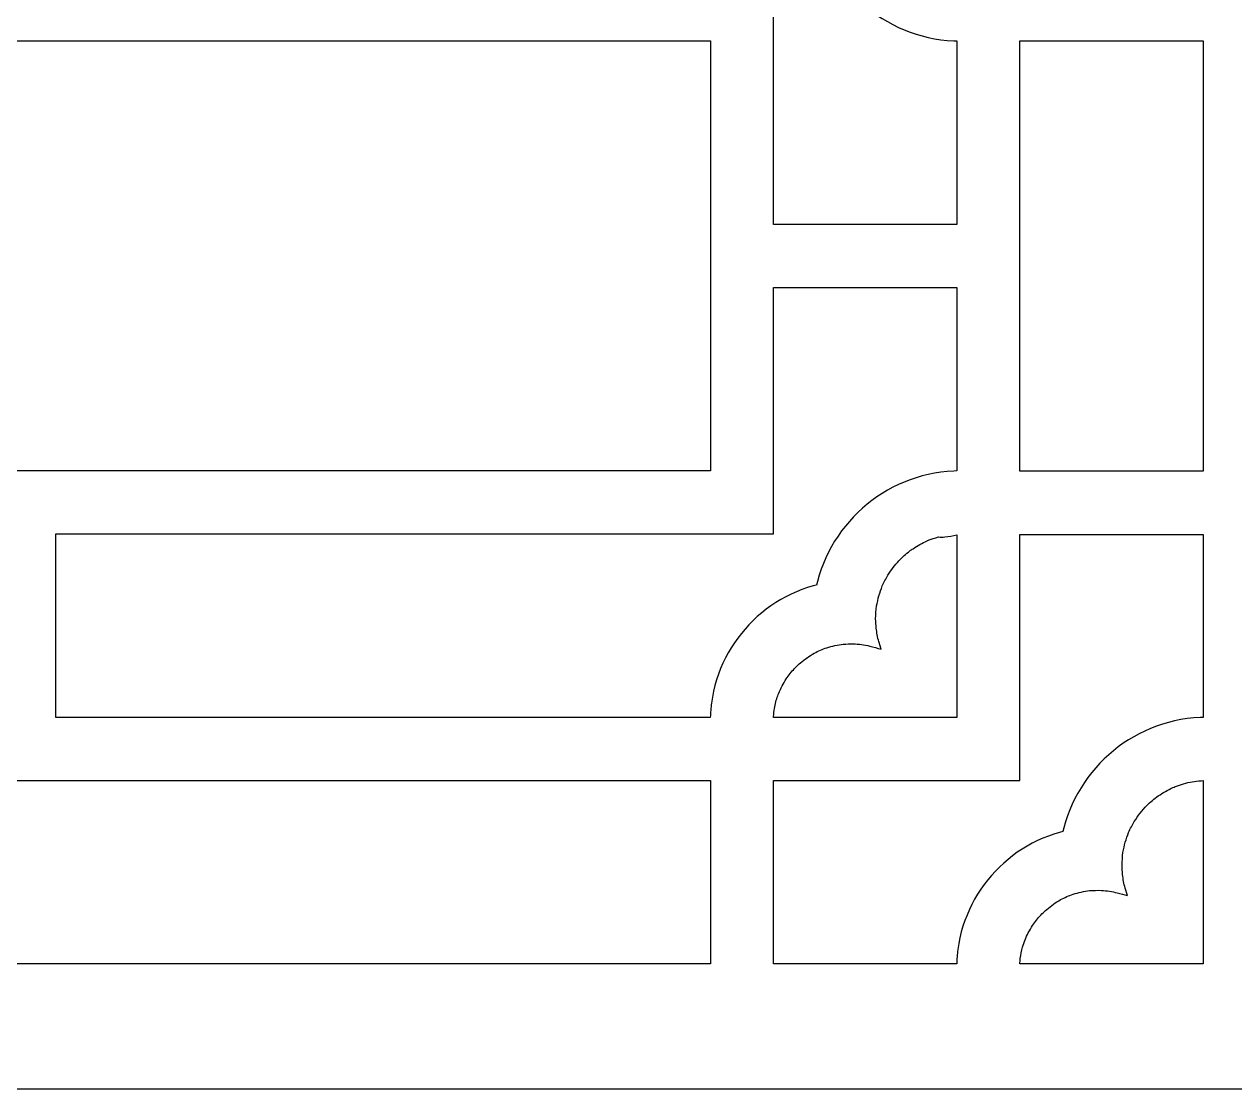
# Model space of a CAD drawing. Header units: centimetres. Extents: x -27 to -1.5, y 3.4 to 9.
# Drawn here: x -14.249 to -10.196, y 3.427 to 6.989 of the extents above; entities that cross this region are included whole.
import ezdxf

# ---------------------------------------------------------------- set-up
doc = ezdxf.new("R2010")
doc.units = ezdxf.units.CM
doc.header["$MEASUREMENT"] = 0
doc.layers.add('layer 1', color=7, linetype='Continuous')

msp = doc.modelspace()

# ---------------------------------------------------------------- linework, layer by layer
at = {"layer": 'layer 1', "color": 250}
for points, knots in [([(-26.99913, 3.42708), (-26.99913, 3.42708), (-26.99913, 9.00076), (-26.99913, 9.00076), (-26.99913, 9.00076), (-26.99913, 9.00076), (-1.49953, 9.00076), (-1.49953, 9.00076), (-1.49953, 9.00076), (-1.49953, 9.00076), (-1.49953, 3.42708), (-1.49953, 3.42708), (-1.49953, 3.42708), (-1.49953, 3.42708), (-26.99913, 3.42708), (-26.99913, 3.42708)], [0, 0, 0, 0, 0.2, 0.2, 0.2, 0.2, 0.4, 0.4, 0.4, 0.4, 0.6, 0.6, 0.6, 0.6, 1, 1, 1, 1]), ([(-11.4113, 7.03212), (-11.4113, 7.03212), (-11.42756, 7.04486), (-11.42756, 7.04486), (-11.42756, 7.04486), (-11.42756, 7.04486), (-11.44327, 7.05826), (-11.44327, 7.05826), (-11.44327, 7.05826), (-11.44327, 7.05826), (-11.45842, 7.07229), (-11.45842, 7.07229), (-11.45842, 7.07229), (-11.45842, 7.07229), (-11.47297, 7.08693), (-11.47297, 7.08693), (-11.47297, 7.08693), (-11.47297, 7.08693), (-11.4869, 7.10217), (-11.4869, 7.10217), (-11.4869, 7.10217), (-11.4869, 7.10217), (-11.5002, 7.11797), (-11.5002, 7.11797), (-11.5002, 7.11797), (-11.5002, 7.11797), (-11.51285, 7.13432), (-11.51285, 7.13432), (-11.51285, 7.13432), (-11.51285, 7.13432), (-11.52482, 7.1512), (-11.52482, 7.1512), (-11.52482, 7.1512), (-11.52482, 7.1512), (-11.53609, 7.16859), (-11.53609, 7.16859), (-11.53609, 7.16859), (-11.53609, 7.16859), (-11.54665, 7.18647), (-11.54665, 7.18647), (-11.54665, 7.18647), (-11.54665, 7.18647), (-11.55647, 7.20481), (-11.55647, 7.20481), (-11.55647, 7.20481), (-11.55647, 7.20481), (-11.56554, 7.22361), (-11.56554, 7.22361), (-11.56554, 7.22361), (-11.56554, 7.22361), (-11.57382, 7.24283), (-11.57382, 7.24283), (-11.57382, 7.24283), (-11.57382, 7.24283), (-11.5813, 7.26245), (-11.5813, 7.26245), (-11.5813, 7.26245), (-11.5813, 7.26245), (-11.58797, 7.28247), (-11.58797, 7.28247), (-11.58797, 7.28247), (-11.58797, 7.28247), (-11.59379, 7.30284), (-11.59379, 7.30284), (-11.59379, 7.30284), (-11.59379, 7.30284), (-11.59674, 7.31513), (-11.59674, 7.31513), (-11.59674, 7.31513), (-11.59674, 7.31513), (-11.60771, 7.31796), (-11.60771, 7.31796), (-11.60771, 7.31796), (-11.60771, 7.31796), (-11.62675, 7.32374), (-11.62675, 7.32374), (-11.62675, 7.32374), (-11.62675, 7.32374), (-11.64545, 7.3303), (-11.64545, 7.3303), (-11.64545, 7.3303), (-11.64545, 7.3303), (-11.66377, 7.3376), (-11.66377, 7.3376), (-11.66377, 7.3376), (-11.66377, 7.3376), (-11.68172, 7.34566), (-11.68172, 7.34566), (-11.68172, 7.34566), (-11.68172, 7.34566), (-11.69926, 7.35441), (-11.69926, 7.35441), (-11.69926, 7.35441), (-11.69926, 7.35441), (-11.71638, 7.36387), (-11.71638, 7.36387), (-11.71638, 7.36387), (-11.71638, 7.36387), (-11.73306, 7.37401), (-11.73306, 7.37401), (-11.73306, 7.37401), (-11.73306, 7.37401), (-11.74929, 7.3848), (-11.74929, 7.3848), (-11.74929, 7.3848), (-11.74929, 7.3848), (-11.76503, 7.39623), (-11.76503, 7.39623), (-11.76503, 7.39623), (-11.76503, 7.39623), (-11.78028, 7.40829), (-11.78028, 7.40829), (-11.78028, 7.40829), (-11.78028, 7.40829), (-11.79501, 7.42095), (-11.79501, 7.42095), (-11.79501, 7.42095), (-11.79501, 7.42095), (-11.80922, 7.4342), (-11.80922, 7.4342), (-11.80922, 7.4342), (-11.80922, 7.4342), (-11.82287, 7.448), (-11.82287, 7.448), (-11.82287, 7.448), (-11.82287, 7.448), (-11.83595, 7.46236), (-11.83595, 7.46236), (-11.83595, 7.46236), (-11.83595, 7.46236), (-11.84843, 7.47724), (-11.84843, 7.47724), (-11.84843, 7.47724), (-11.84843, 7.47724), (-11.86031, 7.49263), (-11.86031, 7.49263), (-11.86031, 7.49263), (-11.86031, 7.49263), (-11.87157, 7.50851), (-11.87157, 7.50851), (-11.87157, 7.50851), (-11.87157, 7.50851), (-11.88218, 7.52487), (-11.88218, 7.52487), (-11.88218, 7.52487), (-11.88218, 7.52487), (-11.89212, 7.54167), (-11.89212, 7.54167), (-11.89212, 7.54167), (-11.89212, 7.54167), (-11.90138, 7.55892), (-11.90138, 7.55892), (-11.90138, 7.55892), (-11.90138, 7.55892), (-11.90994, 7.57658), (-11.90994, 7.57658), (-11.90994, 7.57658), (-11.90994, 7.57658), (-11.91777, 7.59464), (-11.91777, 7.59464), (-11.91777, 7.59464), (-11.91777, 7.59464), (-11.92487, 7.61307), (-11.92487, 7.61307), (-11.92487, 7.61307), (-11.92487, 7.61307), (-11.93121, 7.63186), (-11.93121, 7.63186), (-11.93121, 7.63186), (-11.93121, 7.63186), (-11.93676, 7.65099), (-11.93676, 7.65099), (-11.93676, 7.65099), (-11.93676, 7.65099), (-11.94152, 7.67045), (-11.94152, 7.67045), (-11.94152, 7.67045), (-11.94152, 7.67045), (-11.94546, 7.6902), (-11.94546, 7.6902), (-11.94546, 7.6902), (-11.94546, 7.6902), (-11.94857, 7.71023), (-11.94857, 7.71023), (-11.94857, 7.71023), (-11.95034, 7.72614), (-11.95199, 7.74193), (-11.95236, 7.75796), (-11.95236, 7.75796), (-11.95236, 7.75796), (-14.14381, 7.75796), (-14.14381, 7.75796), (-14.14381, 7.75796), (-14.14381, 7.75796), (-14.14381, 7.14424), (-14.14381, 7.14424), (-14.14381, 7.14424), (-14.14381, 7.14424), (-11.74051, 7.14424), (-11.74051, 7.14424), (-11.74051, 7.14424), (-11.74051, 7.14424), (-11.74051, 6.31946), (-11.74051, 6.31946), (-11.74051, 6.31946), (-11.74051, 6.31946), (-11.12681, 6.31946), (-11.12681, 6.31946), (-11.12681, 6.31946), (-11.12681, 6.31946), (-11.12681, 6.93343), (-11.12681, 6.93343), (-11.12681, 6.93343), (-11.12681, 6.93343), (-11.13701, 6.93366), (-11.13701, 6.93366), (-11.13701, 6.93366), (-11.13701, 6.93366), (-11.15885, 6.93511), (-11.15885, 6.93511), (-11.15885, 6.93511), (-11.15885, 6.93511), (-11.18043, 6.9375), (-11.18043, 6.9375), (-11.18043, 6.9375), (-11.18043, 6.9375), (-11.20172, 6.94081), (-11.20172, 6.94081), (-11.20172, 6.94081), (-11.20172, 6.94081), (-11.22272, 6.94502), (-11.22272, 6.94502), (-11.22272, 6.94502), (-11.22272, 6.94502), (-11.24338, 6.95012), (-11.24338, 6.95012), (-11.24338, 6.95012), (-11.24338, 6.95012), (-11.2637, 6.95607), (-11.2637, 6.95607), (-11.2637, 6.95607), (-11.2637, 6.95607), (-11.28365, 6.96286), (-11.28365, 6.96286), (-11.28365, 6.96286), (-11.28365, 6.96286), (-11.30322, 6.97047), (-11.30322, 6.97047), (-11.30322, 6.97047), (-11.30322, 6.97047), (-11.32238, 6.97887), (-11.32238, 6.97887), (-11.32238, 6.97887), (-11.32238, 6.97887), (-11.3411, 6.98806), (-11.3411, 6.98806), (-11.3411, 6.98806), (-11.3411, 6.98806), (-11.35938, 6.99799), (-11.35938, 6.99799), (-11.35938, 6.99799), (-11.35938, 6.99799), (-11.37718, 7.00866), (-11.37718, 7.00866), (-11.37718, 7.00866), (-11.37718, 7.00866), (-11.39449, 7.02004), (-11.39449, 7.02004), (-11.39449, 7.02004), (-11.39449, 7.02004), (-11.4113, 7.03212), (-11.4113, 7.03212)], [0, 0, 0, 0, 0.0144928, 0.0144928, 0.0144928, 0.0144928, 0.0289855, 0.0289855, 0.0289855, 0.0289855, 0.0434783, 0.0434783, 0.0434783, 0.0434783, 0.057971, 0.057971, 0.057971, 0.057971, 0.0724638, 0.0724638, 0.0724638, 0.0724638, 0.0869565, 0.0869565, 0.0869565, 0.0869565, 0.1014493, 0.1014493, 0.1014493, 0.1014493, 0.115942, 0.115942, 0.115942, 0.115942, 0.1304348, 0.1304348, 0.1304348, 0.1304348, 0.1449275, 0.1449275, 0.1449275, 0.1449275, 0.1594203, 0.1594203, 0.1594203, 0.1594203, 0.173913, 0.173913, 0.173913, 0.173913, 0.1884058, 0.1884058, 0.1884058, 0.1884058, 0.2028986, 0.2028986, 0.2028986, 0.2028986, 0.2173913, 0.2173913, 0.2173913, 0.2173913, 0.2318841, 0.2318841, 0.2318841, 0.2318841, 0.2463768, 0.2463768, 0.2463768, 0.2463768, 0.2608696, 0.2608696, 0.2608696, 0.2608696, 0.2753623, 0.2753623, 0.2753623, 0.2753623, 0.2898551, 0.2898551, 0.2898551, 0.2898551, 0.3043478, 0.3043478, 0.3043478, 0.3043478, 0.3188406, 0.3188406, 0.3188406, 0.3188406, 0.3333333, 0.3333333, 0.3333333, 0.3333333, 0.3478261, 0.3478261, 0.3478261, 0.3478261, 0.3623188, 0.3623188, 0.3623188, 0.3623188, 0.3768116, 0.3768116, 0.3768116, 0.3768116, 0.3913043, 0.3913043, 0.3913043, 0.3913043, 0.4057971, 0.4057971, 0.4057971, 0.4057971, 0.4202899, 0.4202899, 0.4202899, 0.4202899, 0.4347826, 0.4347826, 0.4347826, 0.4347826, 0.4492754, 0.4492754, 0.4492754, 0.4492754, 0.4637681, 0.4637681, 0.4637681, 0.4637681, 0.4782609, 0.4782609, 0.4782609, 0.4782609, 0.4927536, 0.4927536, 0.4927536, 0.4927536, 0.5072464, 0.5072464, 0.5072464, 0.5072464, 0.5217391, 0.5217391, 0.5217391, 0.5217391, 0.5362319, 0.5362319, 0.5362319, 0.5362319, 0.5507246, 0.5507246, 0.5507246, 0.5507246, 0.5652174, 0.5652174, 0.5652174, 0.5652174, 0.5797101, 0.5797101, 0.5797101, 0.5797101, 0.5942029, 0.5942029, 0.5942029, 0.5942029, 0.6086957, 0.6086957, 0.6086957, 0.6086957, 0.6231884, 0.6231884, 0.6231884, 0.6231884, 0.6376812, 0.6376812, 0.6376812, 0.6376812, 0.6521739, 0.6521739, 0.6521739, 0.6521739, 0.6666667, 0.6666667, 0.6666667, 0.6666667, 0.6811594, 0.6811594, 0.6811594, 0.6811594, 0.6956522, 0.6956522, 0.6956522, 0.6956522, 0.7101449, 0.7101449, 0.7101449, 0.7101449, 0.7246377, 0.7246377, 0.7246377, 0.7246377, 0.7391304, 0.7391304, 0.7391304, 0.7391304, 0.7536232, 0.7536232, 0.7536232, 0.7536232, 0.7681159, 0.7681159, 0.7681159, 0.7681159, 0.7826087, 0.7826087, 0.7826087, 0.7826087, 0.7971014, 0.7971014, 0.7971014, 0.7971014, 0.8115942, 0.8115942, 0.8115942, 0.8115942, 0.826087, 0.826087, 0.826087, 0.826087, 0.8405797, 0.8405797, 0.8405797, 0.8405797, 0.8550725, 0.8550725, 0.8550725, 0.8550725, 0.8695652, 0.8695652, 0.8695652, 0.8695652, 0.884058, 0.884058, 0.884058, 0.884058, 0.8985507, 0.8985507, 0.8985507, 0.8985507, 0.9130435, 0.9130435, 0.9130435, 0.9130435, 0.9275362, 0.9275362, 0.9275362, 0.9275362, 0.942029, 0.942029, 0.942029, 0.942029, 0.9565217, 0.9565217, 0.9565217, 0.9565217, 0.9710145, 0.9710145, 0.9710145, 0.9710145, 1, 1, 1, 1]), ([(-16.54712, 6.93317), (-16.54712, 6.93317), (-16.54712, 5.49468), (-16.54712, 5.49468), (-16.54712, 5.49468), (-16.54712, 5.49468), (-11.95159, 5.49468), (-11.95159, 5.49468), (-11.95159, 5.49468), (-11.95159, 5.49468), (-11.95159, 6.93317), (-11.95159, 6.93317), (-11.95159, 6.93317), (-11.95159, 6.93317), (-16.54712, 6.93317), (-16.54712, 6.93317)], [0, 0, 0, 0, 0.2, 0.2, 0.2, 0.2, 0.4, 0.4, 0.4, 0.4, 0.6, 0.6, 0.6, 0.6, 1, 1, 1, 1]), ([(-10.30202, 5.49339), (-10.30202, 5.49339), (-10.30202, 6.93355), (-10.30202, 6.93355), (-10.30202, 6.93355), (-10.30202, 6.93355), (-10.91573, 6.93355), (-10.91573, 6.93355), (-10.91573, 6.93355), (-10.91573, 6.93355), (-10.91573, 5.49339), (-10.91573, 5.49339), (-10.91573, 5.49339), (-10.91573, 5.49339), (-10.30202, 5.49339), (-10.30202, 5.49339)], [0, 0, 0, 0, 0.2, 0.2, 0.2, 0.2, 0.4, 0.4, 0.4, 0.4, 0.6, 0.6, 0.6, 0.6, 1, 1, 1, 1]), ([(-11.90994, 4.85127), (-11.90994, 4.85127), (-11.90138, 4.86893), (-11.90138, 4.86893), (-11.90138, 4.86893), (-11.90138, 4.86893), (-11.89212, 4.88618), (-11.89212, 4.88618), (-11.89212, 4.88618), (-11.89212, 4.88618), (-11.88218, 4.90299), (-11.88218, 4.90299), (-11.88218, 4.90299), (-11.88218, 4.90299), (-11.87157, 4.91934), (-11.87157, 4.91934), (-11.87157, 4.91934), (-11.87157, 4.91934), (-11.86031, 4.93522), (-11.86031, 4.93522), (-11.86031, 4.93522), (-11.86031, 4.93522), (-11.84843, 4.95061), (-11.84843, 4.95061), (-11.84843, 4.95061), (-11.84843, 4.95061), (-11.83595, 4.96549), (-11.83595, 4.96549), (-11.83595, 4.96549), (-11.83595, 4.96549), (-11.82287, 4.97985), (-11.82287, 4.97985), (-11.82287, 4.97985), (-11.82287, 4.97985), (-11.80922, 4.99366), (-11.80922, 4.99366), (-11.80922, 4.99366), (-11.80922, 4.99366), (-11.79501, 5.0069), (-11.79501, 5.0069), (-11.79501, 5.0069), (-11.79501, 5.0069), (-11.78028, 5.01956), (-11.78028, 5.01956), (-11.78028, 5.01956), (-11.78028, 5.01956), (-11.76503, 5.03162), (-11.76503, 5.03162), (-11.76503, 5.03162), (-11.76503, 5.03162), (-11.74929, 5.04306), (-11.74929, 5.04306), (-11.74929, 5.04306), (-11.74929, 5.04306), (-11.73306, 5.05385), (-11.73306, 5.05385), (-11.73306, 5.05385), (-11.73306, 5.05385), (-11.71638, 5.06398), (-11.71638, 5.06398), (-11.71638, 5.06398), (-11.71638, 5.06398), (-11.69926, 5.07344), (-11.69926, 5.07344), (-11.69926, 5.07344), (-11.69926, 5.07344), (-11.68172, 5.0822), (-11.68172, 5.0822), (-11.68172, 5.0822), (-11.68172, 5.0822), (-11.66377, 5.09024), (-11.66377, 5.09024), (-11.66377, 5.09024), (-11.66377, 5.09024), (-11.64545, 5.09755), (-11.64545, 5.09755), (-11.64545, 5.09755), (-11.64545, 5.09755), (-11.62675, 5.10411), (-11.62675, 5.10411), (-11.62675, 5.10411), (-11.62675, 5.10411), (-11.60771, 5.10989), (-11.60771, 5.10989), (-11.60771, 5.10989), (-11.60771, 5.10989), (-11.59674, 5.11271), (-11.59674, 5.11271), (-11.59674, 5.11271), (-11.59674, 5.11271), (-11.59379, 5.12501), (-11.59379, 5.12501), (-11.59379, 5.12501), (-11.59379, 5.12501), (-11.58797, 5.14538), (-11.58797, 5.14538), (-11.58797, 5.14538), (-11.58797, 5.14538), (-11.5813, 5.1654), (-11.5813, 5.1654), (-11.5813, 5.1654), (-11.5813, 5.1654), (-11.57382, 5.18502), (-11.57382, 5.18502), (-11.57382, 5.18502), (-11.57382, 5.18502), (-11.56554, 5.20424), (-11.56554, 5.20424), (-11.56554, 5.20424), (-11.56554, 5.20424), (-11.55647, 5.22304), (-11.55647, 5.22304), (-11.55647, 5.22304), (-11.55647, 5.22304), (-11.54665, 5.24139), (-11.54665, 5.24139), (-11.54665, 5.24139), (-11.54665, 5.24139), (-11.53609, 5.25926), (-11.53609, 5.25926), (-11.53609, 5.25926), (-11.53609, 5.25926), (-11.52482, 5.27665), (-11.52482, 5.27665), (-11.52482, 5.27665), (-11.52482, 5.27665), (-11.51285, 5.29353), (-11.51285, 5.29353), (-11.51285, 5.29353), (-11.51285, 5.29353), (-11.5002, 5.30988), (-11.5002, 5.30988), (-11.5002, 5.30988), (-11.5002, 5.30988), (-11.4869, 5.32569), (-11.4869, 5.32569), (-11.4869, 5.32569), (-11.4869, 5.32569), (-11.47297, 5.34092), (-11.47297, 5.34092), (-11.47297, 5.34092), (-11.47297, 5.34092), (-11.45842, 5.35556), (-11.45842, 5.35556), (-11.45842, 5.35556), (-11.45842, 5.35556), (-11.44327, 5.36959), (-11.44327, 5.36959), (-11.44327, 5.36959), (-11.44327, 5.36959), (-11.42756, 5.38299), (-11.42756, 5.38299), (-11.42756, 5.38299), (-11.42756, 5.38299), (-11.4113, 5.39574), (-11.4113, 5.39574), (-11.4113, 5.39574), (-11.4113, 5.39574), (-11.39449, 5.40781), (-11.39449, 5.40781), (-11.39449, 5.40781), (-11.39449, 5.40781), (-11.37718, 5.4192), (-11.37718, 5.4192), (-11.37718, 5.4192), (-11.37718, 5.4192), (-11.35938, 5.42986), (-11.35938, 5.42986), (-11.35938, 5.42986), (-11.35938, 5.42986), (-11.3411, 5.4398), (-11.3411, 5.4398), (-11.3411, 5.4398), (-11.3411, 5.4398), (-11.32238, 5.44898), (-11.32238, 5.44898), (-11.32238, 5.44898), (-11.32238, 5.44898), (-11.30322, 5.45738), (-11.30322, 5.45738), (-11.30322, 5.45738), (-11.30322, 5.45738), (-11.28365, 5.46499), (-11.28365, 5.46499), (-11.28365, 5.46499), (-11.28365, 5.46499), (-11.2637, 5.47178), (-11.2637, 5.47178), (-11.2637, 5.47178), (-11.2637, 5.47178), (-11.24338, 5.47773), (-11.24338, 5.47773), (-11.24338, 5.47773), (-11.24338, 5.47773), (-11.22272, 5.48283), (-11.22272, 5.48283), (-11.22272, 5.48283), (-11.22272, 5.48283), (-11.20172, 5.48704), (-11.20172, 5.48704), (-11.20172, 5.48704), (-11.20172, 5.48704), (-11.18043, 5.49035), (-11.18043, 5.49035), (-11.18043, 5.49035), (-11.18043, 5.49035), (-11.15885, 5.49274), (-11.15885, 5.49274), (-11.15885, 5.49274), (-11.15885, 5.49274), (-11.13701, 5.4942), (-11.13701, 5.4942), (-11.13701, 5.4942), (-11.13701, 5.4942), (-11.12681, 5.49442), (-11.12681, 5.49442), (-11.12681, 5.49442), (-11.12681, 5.49442), (-11.12681, 6.10839), (-11.12681, 6.10839), (-11.12681, 6.10839), (-11.12681, 6.10839), (-11.74051, 6.10839), (-11.74051, 6.10839), (-11.74051, 6.10839), (-11.74051, 6.10839), (-11.74051, 5.2836), (-11.74051, 5.2836), (-11.74051, 5.2836), (-11.74051, 5.2836), (-14.14381, 5.2836), (-14.14381, 5.2836), (-14.14381, 5.2836), (-14.14381, 5.2836), (-14.14381, 4.66989), (-14.14381, 4.66989), (-14.14381, 4.66989), (-14.14381, 4.66989), (-11.95236, 4.66989), (-11.95236, 4.66989), (-11.95236, 4.66989), (-11.95199, 4.68592), (-11.95034, 4.70171), (-11.94857, 4.71762), (-11.94857, 4.71762), (-11.94857, 4.71762), (-11.94546, 4.73765), (-11.94546, 4.73765), (-11.94546, 4.73765), (-11.94546, 4.73765), (-11.94152, 4.7574), (-11.94152, 4.7574), (-11.94152, 4.7574), (-11.94152, 4.7574), (-11.93676, 4.77686), (-11.93676, 4.77686), (-11.93676, 4.77686), (-11.93676, 4.77686), (-11.93121, 4.79599), (-11.93121, 4.79599), (-11.93121, 4.79599), (-11.93121, 4.79599), (-11.92487, 4.81478), (-11.92487, 4.81478), (-11.92487, 4.81478), (-11.92487, 4.81478), (-11.91777, 4.83322), (-11.91777, 4.83322), (-11.91777, 4.83322), (-11.91777, 4.83322), (-11.90994, 4.85127), (-11.90994, 4.85127)], [0, 0, 0, 0, 0.0144928, 0.0144928, 0.0144928, 0.0144928, 0.0289855, 0.0289855, 0.0289855, 0.0289855, 0.0434783, 0.0434783, 0.0434783, 0.0434783, 0.057971, 0.057971, 0.057971, 0.057971, 0.0724638, 0.0724638, 0.0724638, 0.0724638, 0.0869565, 0.0869565, 0.0869565, 0.0869565, 0.1014493, 0.1014493, 0.1014493, 0.1014493, 0.115942, 0.115942, 0.115942, 0.115942, 0.1304348, 0.1304348, 0.1304348, 0.1304348, 0.1449275, 0.1449275, 0.1449275, 0.1449275, 0.1594203, 0.1594203, 0.1594203, 0.1594203, 0.173913, 0.173913, 0.173913, 0.173913, 0.1884058, 0.1884058, 0.1884058, 0.1884058, 0.2028986, 0.2028986, 0.2028986, 0.2028986, 0.2173913, 0.2173913, 0.2173913, 0.2173913, 0.2318841, 0.2318841, 0.2318841, 0.2318841, 0.2463768, 0.2463768, 0.2463768, 0.2463768, 0.2608696, 0.2608696, 0.2608696, 0.2608696, 0.2753623, 0.2753623, 0.2753623, 0.2753623, 0.2898551, 0.2898551, 0.2898551, 0.2898551, 0.3043478, 0.3043478, 0.3043478, 0.3043478, 0.3188406, 0.3188406, 0.3188406, 0.3188406, 0.3333333, 0.3333333, 0.3333333, 0.3333333, 0.3478261, 0.3478261, 0.3478261, 0.3478261, 0.3623188, 0.3623188, 0.3623188, 0.3623188, 0.3768116, 0.3768116, 0.3768116, 0.3768116, 0.3913043, 0.3913043, 0.3913043, 0.3913043, 0.4057971, 0.4057971, 0.4057971, 0.4057971, 0.4202899, 0.4202899, 0.4202899, 0.4202899, 0.4347826, 0.4347826, 0.4347826, 0.4347826, 0.4492754, 0.4492754, 0.4492754, 0.4492754, 0.4637681, 0.4637681, 0.4637681, 0.4637681, 0.4782609, 0.4782609, 0.4782609, 0.4782609, 0.4927536, 0.4927536, 0.4927536, 0.4927536, 0.5072464, 0.5072464, 0.5072464, 0.5072464, 0.5217391, 0.5217391, 0.5217391, 0.5217391, 0.5362319, 0.5362319, 0.5362319, 0.5362319, 0.5507246, 0.5507246, 0.5507246, 0.5507246, 0.5652174, 0.5652174, 0.5652174, 0.5652174, 0.5797101, 0.5797101, 0.5797101, 0.5797101, 0.5942029, 0.5942029, 0.5942029, 0.5942029, 0.6086957, 0.6086957, 0.6086957, 0.6086957, 0.6231884, 0.6231884, 0.6231884, 0.6231884, 0.6376812, 0.6376812, 0.6376812, 0.6376812, 0.6521739, 0.6521739, 0.6521739, 0.6521739, 0.6666667, 0.6666667, 0.6666667, 0.6666667, 0.6811594, 0.6811594, 0.6811594, 0.6811594, 0.6956522, 0.6956522, 0.6956522, 0.6956522, 0.7101449, 0.7101449, 0.7101449, 0.7101449, 0.7246377, 0.7246377, 0.7246377, 0.7246377, 0.7391304, 0.7391304, 0.7391304, 0.7391304, 0.7536232, 0.7536232, 0.7536232, 0.7536232, 0.7681159, 0.7681159, 0.7681159, 0.7681159, 0.7826087, 0.7826087, 0.7826087, 0.7826087, 0.7971014, 0.7971014, 0.7971014, 0.7971014, 0.8115942, 0.8115942, 0.8115942, 0.8115942, 0.826087, 0.826087, 0.826087, 0.826087, 0.8405797, 0.8405797, 0.8405797, 0.8405797, 0.8550725, 0.8550725, 0.8550725, 0.8550725, 0.8695652, 0.8695652, 0.8695652, 0.8695652, 0.884058, 0.884058, 0.884058, 0.884058, 0.8985507, 0.8985507, 0.8985507, 0.8985507, 0.9130435, 0.9130435, 0.9130435, 0.9130435, 0.9275362, 0.9275362, 0.9275362, 0.9275362, 0.942029, 0.942029, 0.942029, 0.942029, 0.9565217, 0.9565217, 0.9565217, 0.9565217, 0.9710145, 0.9710145, 0.9710145, 0.9710145, 1, 1, 1, 1]), ([(-11.22663, 5.2605), (-11.24299, 5.2529), (-11.25858, 5.2443), (-11.27365, 5.23439), (-11.27365, 5.23439), (-11.27724, 5.23202), (-11.28078, 5.22958), (-11.28428, 5.22709), (-11.28428, 5.22709), (-11.29723, 5.21687), (-11.31008, 5.20606), (-11.32122, 5.19389), (-11.32122, 5.19389), (-11.33475, 5.17901), (-11.34685, 5.16317), (-11.35775, 5.14627), (-11.35775, 5.14627), (-11.36459, 5.13434), (-11.37086, 5.12214), (-11.37656, 5.10962), (-11.37656, 5.10962), (-11.38511, 5.08792), (-11.39138, 5.06578), (-11.39554, 5.04283), (-11.39554, 5.04283), (-11.39736, 5.02852), (-11.39845, 5.0141), (-11.39882, 4.99968), (-11.39882, 4.99968), (-11.39853, 4.98923), (-11.39785, 4.97885), (-11.39671, 4.96845), (-11.39671, 4.96845), (-11.39498, 4.95337), (-11.39259, 4.93781), (-11.38821, 4.92324), (-11.38821, 4.92324), (-11.38821, 4.92324), (-11.38064, 4.89823), (-11.38064, 4.89823), (-11.38064, 4.89823), (-11.39326, 4.90172), (-11.40587, 4.90544), (-11.41861, 4.90846), (-11.41861, 4.90846), (-11.43682, 4.91265), (-11.45581, 4.91578), (-11.4745, 4.91598), (-11.4745, 4.91598), (-11.48547, 4.91602), (-11.49637, 4.91565), (-11.5073, 4.91484), (-11.5073, 4.91484), (-11.52602, 4.91241), (-11.54425, 4.9085), (-11.56226, 4.90289), (-11.56226, 4.90289), (-11.5768, 4.8983), (-11.59082, 4.8917), (-11.60438, 4.88477), (-11.60438, 4.88477), (-11.62082, 4.87521), (-11.63616, 4.86456), (-11.65063, 4.85219), (-11.65063, 4.85219), (-11.66177, 4.84247), (-11.67205, 4.83207), (-11.68177, 4.82092), (-11.68177, 4.82092), (-11.68177, 4.82092), (-11.69816, 4.79878), (-11.69816, 4.79878), (-11.69816, 4.79878), (-11.70789, 4.78328), (-11.71626, 4.76732), (-11.72319, 4.75038), (-11.72319, 4.75038), (-11.72557, 4.74447), (-11.72779, 4.73851), (-11.72986, 4.73246), (-11.72986, 4.73246), (-11.73399, 4.71788), (-11.73773, 4.7028), (-11.73939, 4.68771), (-11.73939, 4.68771), (-11.74, 4.68179), (-11.7405, 4.67585), (-11.7408, 4.66989), (-11.7408, 4.66989), (-11.7408, 4.66989), (-11.12681, 4.66989), (-11.12681, 4.66989), (-11.12681, 4.66989), (-11.12681, 4.66989), (-11.12681, 5.281), (-11.12681, 5.281), (-11.12681, 5.281), (-11.14023, 5.27804), (-11.15338, 5.27469), (-11.16711, 5.27344), (-11.16711, 5.27344), (-11.17423, 5.27293), (-11.18108, 5.273), (-11.18816, 5.27388), (-11.18816, 5.27388), (-11.2006, 5.27021), (-11.21283, 5.26603), (-11.22489, 5.26128), (-11.22489, 5.26128), (-11.22489, 5.26128), (-11.22663, 5.2605), (-11.22663, 5.2605)], [0, 0, 0, 0, 0.0344828, 0.0344828, 0.0344828, 0.0344828, 0.0689655, 0.0689655, 0.0689655, 0.0689655, 0.1034483, 0.1034483, 0.1034483, 0.1034483, 0.137931, 0.137931, 0.137931, 0.137931, 0.1724138, 0.1724138, 0.1724138, 0.1724138, 0.2068966, 0.2068966, 0.2068966, 0.2068966, 0.2413793, 0.2413793, 0.2413793, 0.2413793, 0.2758621, 0.2758621, 0.2758621, 0.2758621, 0.3103448, 0.3103448, 0.3103448, 0.3103448, 0.3448276, 0.3448276, 0.3448276, 0.3448276, 0.3793103, 0.3793103, 0.3793103, 0.3793103, 0.4137931, 0.4137931, 0.4137931, 0.4137931, 0.4482759, 0.4482759, 0.4482759, 0.4482759, 0.4827586, 0.4827586, 0.4827586, 0.4827586, 0.5172414, 0.5172414, 0.5172414, 0.5172414, 0.5517241, 0.5517241, 0.5517241, 0.5517241, 0.5862069, 0.5862069, 0.5862069, 0.5862069, 0.6206897, 0.6206897, 0.6206897, 0.6206897, 0.6551724, 0.6551724, 0.6551724, 0.6551724, 0.6896552, 0.6896552, 0.6896552, 0.6896552, 0.7241379, 0.7241379, 0.7241379, 0.7241379, 0.7586207, 0.7586207, 0.7586207, 0.7586207, 0.7931034, 0.7931034, 0.7931034, 0.7931034, 0.8275862, 0.8275862, 0.8275862, 0.8275862, 0.862069, 0.862069, 0.862069, 0.862069, 0.8965517, 0.8965517, 0.8965517, 0.8965517, 0.9310345, 0.9310345, 0.9310345, 0.9310345, 1, 1, 1, 1]), ([(-11.08515, 4.02649), (-11.08515, 4.02649), (-11.07659, 4.04415), (-11.07659, 4.04415), (-11.07659, 4.04415), (-11.07659, 4.04415), (-11.06734, 4.06139), (-11.06734, 4.06139), (-11.06734, 4.06139), (-11.06734, 4.06139), (-11.05739, 4.0782), (-11.05739, 4.0782), (-11.05739, 4.0782), (-11.05739, 4.0782), (-11.04678, 4.09456), (-11.04678, 4.09456), (-11.04678, 4.09456), (-11.04678, 4.09456), (-11.03553, 4.11044), (-11.03553, 4.11044), (-11.03553, 4.11044), (-11.03553, 4.11044), (-11.02365, 4.12583), (-11.02365, 4.12583), (-11.02365, 4.12583), (-11.02365, 4.12583), (-11.01116, 4.14071), (-11.01116, 4.14071), (-11.01116, 4.14071), (-11.01116, 4.14071), (-10.99808, 4.15507), (-10.99808, 4.15507), (-10.99808, 4.15507), (-10.99808, 4.15507), (-10.98443, 4.16888), (-10.98443, 4.16888), (-10.98443, 4.16888), (-10.98443, 4.16888), (-10.97023, 4.18212), (-10.97023, 4.18212), (-10.97023, 4.18212), (-10.97023, 4.18212), (-10.9555, 4.19478), (-10.9555, 4.19478), (-10.9555, 4.19478), (-10.9555, 4.19478), (-10.94025, 4.20684), (-10.94025, 4.20684), (-10.94025, 4.20684), (-10.94025, 4.20684), (-10.9245, 4.21827), (-10.9245, 4.21827), (-10.9245, 4.21827), (-10.9245, 4.21827), (-10.90828, 4.22906), (-10.90828, 4.22906), (-10.90828, 4.22906), (-10.90828, 4.22906), (-10.8916, 4.2392), (-10.8916, 4.2392), (-10.8916, 4.2392), (-10.8916, 4.2392), (-10.87448, 4.24865), (-10.87448, 4.24865), (-10.87448, 4.24865), (-10.87448, 4.24865), (-10.85693, 4.25741), (-10.85693, 4.25741), (-10.85693, 4.25741), (-10.85693, 4.25741), (-10.83899, 4.26546), (-10.83899, 4.26546), (-10.83899, 4.26546), (-10.83899, 4.26546), (-10.82066, 4.27277), (-10.82066, 4.27277), (-10.82066, 4.27277), (-10.82066, 4.27277), (-10.80197, 4.27932), (-10.80197, 4.27932), (-10.80197, 4.27932), (-10.80197, 4.27932), (-10.78293, 4.28511), (-10.78293, 4.28511), (-10.78293, 4.28511), (-10.78293, 4.28511), (-10.77195, 4.28793), (-10.77195, 4.28793), (-10.77195, 4.28793), (-10.77195, 4.28793), (-10.76901, 4.30022), (-10.76901, 4.30022), (-10.76901, 4.30022), (-10.76901, 4.30022), (-10.76319, 4.3206), (-10.76319, 4.3206), (-10.76319, 4.3206), (-10.76319, 4.3206), (-10.75652, 4.34061), (-10.75652, 4.34061), (-10.75652, 4.34061), (-10.75652, 4.34061), (-10.74904, 4.36024), (-10.74904, 4.36024), (-10.74904, 4.36024), (-10.74904, 4.36024), (-10.74075, 4.37946), (-10.74075, 4.37946), (-10.74075, 4.37946), (-10.74075, 4.37946), (-10.73169, 4.39825), (-10.73169, 4.39825), (-10.73169, 4.39825), (-10.73169, 4.39825), (-10.72187, 4.4166), (-10.72187, 4.4166), (-10.72187, 4.4166), (-10.72187, 4.4166), (-10.71131, 4.43448), (-10.71131, 4.43448), (-10.71131, 4.43448), (-10.71131, 4.43448), (-10.70004, 4.45186), (-10.70004, 4.45186), (-10.70004, 4.45186), (-10.70004, 4.45186), (-10.68806, 4.46875), (-10.68806, 4.46875), (-10.68806, 4.46875), (-10.68806, 4.46875), (-10.67542, 4.4851), (-10.67542, 4.4851), (-10.67542, 4.4851), (-10.67542, 4.4851), (-10.66212, 4.5009), (-10.66212, 4.5009), (-10.66212, 4.5009), (-10.66212, 4.5009), (-10.64819, 4.51613), (-10.64819, 4.51613), (-10.64819, 4.51613), (-10.64819, 4.51613), (-10.63364, 4.53078), (-10.63364, 4.53078), (-10.63364, 4.53078), (-10.63364, 4.53078), (-10.61849, 4.5448), (-10.61849, 4.5448), (-10.61849, 4.5448), (-10.61849, 4.5448), (-10.60278, 4.5582), (-10.60278, 4.5582), (-10.60278, 4.5582), (-10.60278, 4.5582), (-10.58651, 4.57095), (-10.58651, 4.57095), (-10.58651, 4.57095), (-10.58651, 4.57095), (-10.56971, 4.58302), (-10.56971, 4.58302), (-10.56971, 4.58302), (-10.56971, 4.58302), (-10.5524, 4.59441), (-10.5524, 4.59441), (-10.5524, 4.59441), (-10.5524, 4.59441), (-10.53459, 4.60508), (-10.53459, 4.60508), (-10.53459, 4.60508), (-10.53459, 4.60508), (-10.51632, 4.61502), (-10.51632, 4.61502), (-10.51632, 4.61502), (-10.51632, 4.61502), (-10.49759, 4.6242), (-10.49759, 4.6242), (-10.49759, 4.6242), (-10.49759, 4.6242), (-10.47843, 4.6326), (-10.47843, 4.6326), (-10.47843, 4.6326), (-10.47843, 4.6326), (-10.45887, 4.6402), (-10.45887, 4.6402), (-10.45887, 4.6402), (-10.45887, 4.6402), (-10.43892, 4.647), (-10.43892, 4.647), (-10.43892, 4.647), (-10.43892, 4.647), (-10.4186, 4.65295), (-10.4186, 4.65295), (-10.4186, 4.65295), (-10.4186, 4.65295), (-10.39793, 4.65804), (-10.39793, 4.65804), (-10.39793, 4.65804), (-10.39793, 4.65804), (-10.37693, 4.66226), (-10.37693, 4.66226), (-10.37693, 4.66226), (-10.37693, 4.66226), (-10.35564, 4.66557), (-10.35564, 4.66557), (-10.35564, 4.66557), (-10.35564, 4.66557), (-10.33406, 4.66796), (-10.33406, 4.66796), (-10.33406, 4.66796), (-10.33406, 4.66796), (-10.31222, 4.66941), (-10.31222, 4.66941), (-10.31222, 4.66941), (-10.31222, 4.66941), (-10.30202, 4.66964), (-10.30202, 4.66964), (-10.30202, 4.66964), (-10.30202, 4.66964), (-10.30202, 5.28232), (-10.30202, 5.28232), (-10.30202, 5.28232), (-10.30202, 5.28232), (-10.91573, 5.28232), (-10.91573, 5.28232), (-10.91573, 5.28232), (-10.91573, 5.28232), (-10.91573, 4.45882), (-10.91573, 4.45882), (-10.91573, 4.45882), (-10.91573, 4.45882), (-11.74078, 4.45882), (-11.74078, 4.45882), (-11.74078, 4.45882), (-11.74078, 4.45882), (-11.74078, 3.84511), (-11.74078, 3.84511), (-11.74078, 3.84511), (-11.74078, 3.84511), (-11.12758, 3.84511), (-11.12758, 3.84511), (-11.12758, 3.84511), (-11.12721, 3.86113), (-11.12555, 3.87693), (-11.12378, 3.89283), (-11.12378, 3.89283), (-11.12378, 3.89283), (-11.12068, 3.91287), (-11.12068, 3.91287), (-11.12068, 3.91287), (-11.12068, 3.91287), (-11.11674, 3.93262), (-11.11674, 3.93262), (-11.11674, 3.93262), (-11.11674, 3.93262), (-11.11198, 3.95207), (-11.11198, 3.95207), (-11.11198, 3.95207), (-11.11198, 3.95207), (-11.10642, 3.97121), (-11.10642, 3.97121), (-11.10642, 3.97121), (-11.10642, 3.97121), (-11.10008, 3.99), (-11.10008, 3.99), (-11.10008, 3.99), (-11.10008, 3.99), (-11.09299, 4.00843), (-11.09299, 4.00843), (-11.09299, 4.00843), (-11.09299, 4.00843), (-11.08515, 4.02649), (-11.08515, 4.02649)], [0, 0, 0, 0, 0.0144928, 0.0144928, 0.0144928, 0.0144928, 0.0289855, 0.0289855, 0.0289855, 0.0289855, 0.0434783, 0.0434783, 0.0434783, 0.0434783, 0.057971, 0.057971, 0.057971, 0.057971, 0.0724638, 0.0724638, 0.0724638, 0.0724638, 0.0869565, 0.0869565, 0.0869565, 0.0869565, 0.1014493, 0.1014493, 0.1014493, 0.1014493, 0.115942, 0.115942, 0.115942, 0.115942, 0.1304348, 0.1304348, 0.1304348, 0.1304348, 0.1449275, 0.1449275, 0.1449275, 0.1449275, 0.1594203, 0.1594203, 0.1594203, 0.1594203, 0.173913, 0.173913, 0.173913, 0.173913, 0.1884058, 0.1884058, 0.1884058, 0.1884058, 0.2028986, 0.2028986, 0.2028986, 0.2028986, 0.2173913, 0.2173913, 0.2173913, 0.2173913, 0.2318841, 0.2318841, 0.2318841, 0.2318841, 0.2463768, 0.2463768, 0.2463768, 0.2463768, 0.2608696, 0.2608696, 0.2608696, 0.2608696, 0.2753623, 0.2753623, 0.2753623, 0.2753623, 0.2898551, 0.2898551, 0.2898551, 0.2898551, 0.3043478, 0.3043478, 0.3043478, 0.3043478, 0.3188406, 0.3188406, 0.3188406, 0.3188406, 0.3333333, 0.3333333, 0.3333333, 0.3333333, 0.3478261, 0.3478261, 0.3478261, 0.3478261, 0.3623188, 0.3623188, 0.3623188, 0.3623188, 0.3768116, 0.3768116, 0.3768116, 0.3768116, 0.3913043, 0.3913043, 0.3913043, 0.3913043, 0.4057971, 0.4057971, 0.4057971, 0.4057971, 0.4202899, 0.4202899, 0.4202899, 0.4202899, 0.4347826, 0.4347826, 0.4347826, 0.4347826, 0.4492754, 0.4492754, 0.4492754, 0.4492754, 0.4637681, 0.4637681, 0.4637681, 0.4637681, 0.4782609, 0.4782609, 0.4782609, 0.4782609, 0.4927536, 0.4927536, 0.4927536, 0.4927536, 0.5072464, 0.5072464, 0.5072464, 0.5072464, 0.5217391, 0.5217391, 0.5217391, 0.5217391, 0.5362319, 0.5362319, 0.5362319, 0.5362319, 0.5507246, 0.5507246, 0.5507246, 0.5507246, 0.5652174, 0.5652174, 0.5652174, 0.5652174, 0.5797101, 0.5797101, 0.5797101, 0.5797101, 0.5942029, 0.5942029, 0.5942029, 0.5942029, 0.6086957, 0.6086957, 0.6086957, 0.6086957, 0.6231884, 0.6231884, 0.6231884, 0.6231884, 0.6376812, 0.6376812, 0.6376812, 0.6376812, 0.6521739, 0.6521739, 0.6521739, 0.6521739, 0.6666667, 0.6666667, 0.6666667, 0.6666667, 0.6811594, 0.6811594, 0.6811594, 0.6811594, 0.6956522, 0.6956522, 0.6956522, 0.6956522, 0.7101449, 0.7101449, 0.7101449, 0.7101449, 0.7246377, 0.7246377, 0.7246377, 0.7246377, 0.7391304, 0.7391304, 0.7391304, 0.7391304, 0.7536232, 0.7536232, 0.7536232, 0.7536232, 0.7681159, 0.7681159, 0.7681159, 0.7681159, 0.7826087, 0.7826087, 0.7826087, 0.7826087, 0.7971014, 0.7971014, 0.7971014, 0.7971014, 0.8115942, 0.8115942, 0.8115942, 0.8115942, 0.826087, 0.826087, 0.826087, 0.826087, 0.8405797, 0.8405797, 0.8405797, 0.8405797, 0.8550725, 0.8550725, 0.8550725, 0.8550725, 0.8695652, 0.8695652, 0.8695652, 0.8695652, 0.884058, 0.884058, 0.884058, 0.884058, 0.8985507, 0.8985507, 0.8985507, 0.8985507, 0.9130435, 0.9130435, 0.9130435, 0.9130435, 0.9275362, 0.9275362, 0.9275362, 0.9275362, 0.942029, 0.942029, 0.942029, 0.942029, 0.9565217, 0.9565217, 0.9565217, 0.9565217, 0.9710145, 0.9710145, 0.9710145, 0.9710145, 1, 1, 1, 1]), ([(-16.54782, 3.84511), (-16.54782, 3.84511), (-11.95186, 3.84511), (-11.95186, 3.84511), (-11.95186, 3.84511), (-11.95186, 3.84511), (-11.95186, 4.45882), (-11.95186, 4.45882), (-11.95186, 4.45882), (-11.95186, 4.45882), (-16.54782, 4.45882), (-16.54782, 4.45882), (-16.54782, 4.45882), (-16.54782, 4.45882), (-16.54782, 3.84511), (-16.54782, 3.84511)], [0, 0, 0, 0, 0.2, 0.2, 0.2, 0.2, 0.4, 0.4, 0.4, 0.4, 0.6, 0.6, 0.6, 0.6, 1, 1, 1, 1]), ([(-10.38804, 4.44107), (-10.39339, 4.43912), (-10.39869, 4.43718), (-10.40385, 4.43478), (-10.40385, 4.43478), (-10.42081, 4.42682), (-10.43697, 4.41768), (-10.45249, 4.40719), (-10.45249, 4.40719), (-10.46613, 4.39789), (-10.47866, 4.3867), (-10.49062, 4.37534), (-10.49062, 4.37534), (-10.50646, 4.35868), (-10.52052, 4.34082), (-10.53297, 4.32149), (-10.53297, 4.32149), (-10.53981, 4.30955), (-10.54608, 4.29736), (-10.55178, 4.28483), (-10.55178, 4.28483), (-10.56033, 4.26314), (-10.5666, 4.24099), (-10.57076, 4.21804), (-10.57076, 4.21804), (-10.57259, 4.20374), (-10.57367, 4.18932), (-10.57403, 4.17489), (-10.57403, 4.17489), (-10.57375, 4.16445), (-10.57306, 4.15407), (-10.57193, 4.14367), (-10.57193, 4.14367), (-10.5702, 4.12859), (-10.5678, 4.11303), (-10.56343, 4.09845), (-10.56343, 4.09845), (-10.56343, 4.09845), (-10.55586, 4.07344), (-10.55586, 4.07344), (-10.55586, 4.07344), (-10.56722, 4.07659), (-10.57855, 4.07988), (-10.58997, 4.08275), (-10.58997, 4.08275), (-10.60724, 4.08697), (-10.62461, 4.08969), (-10.64231, 4.09107), (-10.64231, 4.09107), (-10.65575, 4.09139), (-10.66913, 4.09104), (-10.68252, 4.09006), (-10.68252, 4.09006), (-10.70124, 4.08763), (-10.71946, 4.08371), (-10.73748, 4.07811), (-10.73748, 4.07811), (-10.75202, 4.07351), (-10.76604, 4.06692), (-10.7796, 4.05999), (-10.7796, 4.05999), (-10.79605, 4.05042), (-10.81138, 4.03977), (-10.82584, 4.0274), (-10.82584, 4.0274), (-10.83698, 4.01768), (-10.84726, 4.00728), (-10.85699, 3.99614), (-10.85699, 3.99614), (-10.85699, 3.99614), (-10.87338, 3.97399), (-10.87338, 3.97399), (-10.87338, 3.97399), (-10.87848, 3.96586), (-10.88325, 3.95759), (-10.88766, 3.94906), (-10.88766, 3.94906), (-10.89545, 3.93371), (-10.90247, 3.91751), (-10.90695, 3.90086), (-10.90695, 3.90086), (-10.91021, 3.88839), (-10.91319, 3.87576), (-10.91461, 3.86293), (-10.91461, 3.86293), (-10.91521, 3.85701), (-10.91572, 3.85107), (-10.91601, 3.84511), (-10.91601, 3.84511), (-10.91601, 3.84511), (-10.30202, 3.84511), (-10.30202, 3.84511), (-10.30202, 3.84511), (-10.30202, 3.84511), (-10.30202, 4.45827), (-10.30202, 4.45827), (-10.30202, 4.45827), (-10.32192, 4.45711), (-10.34141, 4.45428), (-10.36083, 4.44983), (-10.36083, 4.44983), (-10.37, 4.4472), (-10.37906, 4.44427), (-10.38804, 4.44107)], [0, 0, 0, 0, 0.037037, 0.037037, 0.037037, 0.037037, 0.0740741, 0.0740741, 0.0740741, 0.0740741, 0.1111111, 0.1111111, 0.1111111, 0.1111111, 0.1481481, 0.1481481, 0.1481481, 0.1481481, 0.1851852, 0.1851852, 0.1851852, 0.1851852, 0.2222222, 0.2222222, 0.2222222, 0.2222222, 0.2592593, 0.2592593, 0.2592593, 0.2592593, 0.2962963, 0.2962963, 0.2962963, 0.2962963, 0.3333333, 0.3333333, 0.3333333, 0.3333333, 0.3703704, 0.3703704, 0.3703704, 0.3703704, 0.4074074, 0.4074074, 0.4074074, 0.4074074, 0.4444444, 0.4444444, 0.4444444, 0.4444444, 0.4814815, 0.4814815, 0.4814815, 0.4814815, 0.5185185, 0.5185185, 0.5185185, 0.5185185, 0.5555556, 0.5555556, 0.5555556, 0.5555556, 0.5925926, 0.5925926, 0.5925926, 0.5925926, 0.6296296, 0.6296296, 0.6296296, 0.6296296, 0.6666667, 0.6666667, 0.6666667, 0.6666667, 0.7037037, 0.7037037, 0.7037037, 0.7037037, 0.7407407, 0.7407407, 0.7407407, 0.7407407, 0.7777778, 0.7777778, 0.7777778, 0.7777778, 0.8148148, 0.8148148, 0.8148148, 0.8148148, 0.8518519, 0.8518519, 0.8518519, 0.8518519, 0.8888889, 0.8888889, 0.8888889, 0.8888889, 0.9259259, 0.9259259, 0.9259259, 0.9259259, 1, 1, 1, 1])]:
    msp.add_open_spline(points, degree=3, knots=knots, dxfattribs=at)

doc.saveas('drawing.dxf')
